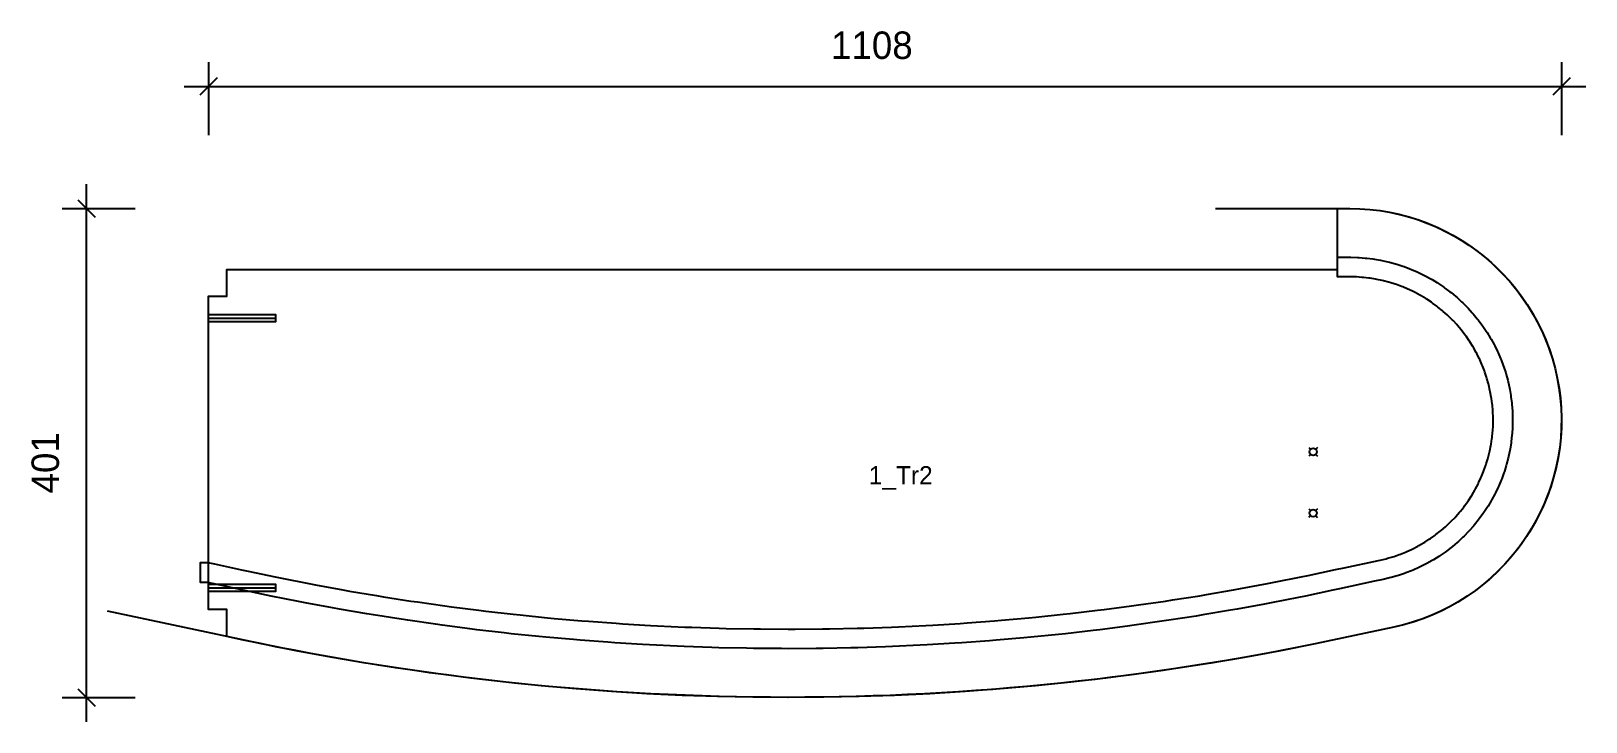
# Model space of a CAD drawing. Header units: millimetres. Extents: x -145 to 1128, y -20 to 546.
import ezdxf
from ezdxf.enums import TextEntityAlignment as Align

# ---------------------------------------------------------------- set-up
doc = ezdxf.new("R2010")
doc.units = ezdxf.units.MM
for name, color, linetype in [('CONTOUR', 7, 'CONTINUOUS'), ('CUT_RISER', 7, 'CONTINUOUS'), ('DIMLINES', 7, 'CONTINUOUS'), ('DIMLINESTEXT', 7, 'CONTINUOUS'), ('DRILLINGSOTHER', 7, 'CONTINUOUS'), ('DRILLINGSSIDE', 7, 'CONTINUOUS'), ('EXTRATREADFRONTPROFILELINES', 7, 'CONTINUOUS'), ('EXTRATREADFRONTPROFILELINESTEXT', 7, 'CONTINUOUS')]:
    doc.layers.add(name, color=color, linetype=linetype)

msp = doc.modelspace()

# ---------------------------------------------------------------- linework, layer by layer
at = {"layer": 'CONTOUR', "color": 0, "linetype": '0'}
msp.add_lwpolyline([(925, 350.752), (925, 400.752), (935, 400.752, -0.9), (971.115, 57.689), (906.66, 43.966, -0.105), (15, 50), (15, 72), (0, 72), (0, 328.752), (15, 328.752), (15, 350.752), (925, 350.752)], format="xyb", dxfattribs=at)
at = {"layer": 'CUT_RISER', "color": 1, "linetype": '1'}
msp.add_lwpolyline([(-0.649, 110.587), (4.868, 109.412), (26.938, 104.713), (32.455, 103.538), (54.525, 98.839), (60.06, 97.738), (82.201, 93.335), (87.751, 92.309), (109.949, 88.207), (115.512, 87.256), (137.764, 83.454), (143.339, 82.579), (165.64, 79.079), (171.227, 78.279), (193.573, 75.081), (199.17, 74.357), (221.558, 71.461), (227.164, 70.813), (249.589, 68.221), (255.204, 67.649), (277.661, 65.36), (283.283, 64.864), (305.77, 62.88), (311.398, 62.46), (333.91, 60.78), (339.543, 60.436), (362.075, 59.061), (367.712, 58.793), (390.261, 57.723), (395.901, 57.532), (418.463, 56.767), (424.105, 56.652), (446.675, 56.193), (452.318, 56.154), (474.892, 56.001), (480.535, 56.038), (503.109, 56.19), (508.751, 56.304), (531.321, 56.761), (536.961, 56.952), (559.523, 57.714), (565.16, 57.981), (587.709, 59.049), (593.342, 59.392), (615.874, 60.765), (621.502, 61.185), (644.014, 62.862), (649.636, 63.358), (672.123, 65.34), (677.738, 65.911), (700.196, 68.198), (705.802, 68.845), (728.227, 71.435), (733.824, 72.158), (756.212, 75.052), (761.799, 75.851), (784.146, 79.047), (789.721, 79.921), (812.023, 83.419), (817.586, 84.369), (839.838, 88.169), (845.388, 89.194), (867.586, 93.294), (873.122, 94.394), (895.263, 98.795), (900.878, 99.99), (923.339, 104.772), (930.395, 106.274), (958.622, 112.28), (959.868, 112.576), (964.852, 113.761), (965.919, 114.069), (970.187, 115.299), (971.238, 115.657), (975.442, 117.088), (976.476, 117.495), (980.608, 119.122), (981.621, 119.578), (985.671, 121.399), (986.661, 121.902), (990.622, 123.913), (991.587, 124.462), (995.447, 126.658), (996.386, 127.252), (1000.138, 129.628), (1001.047, 130.265), (1004.683, 132.816), (1005.561, 133.496), (1009.072, 136.215), (1009.917, 136.936), (1013.296, 139.819), (1014.106, 140.578), (1017.345, 143.617), (1018.118, 144.415), (1021.209, 147.603), (1021.944, 148.436), (1024.881, 151.768), (1025.575, 152.634), (1028.352, 156.101), (1029.004, 156.999), (1031.614, 160.593), (1032.223, 161.521), (1034.66, 165.235), (1035.225, 166.191), (1037.484, 170.015), (1038.002, 170.997), (1040.078, 174.923), (1040.55, 175.929), (1042.437, 179.949), (1042.861, 180.975), (1044.556, 185.08), (1044.931, 186.126), (1046.43, 190.306), (1046.755, 191.368), (1048.055, 195.615), (1048.33, 196.691), (1049.428, 200.995), (1049.651, 202.082), (1050.544, 206.433), (1050.716, 207.53), (1051.402, 211.918), (1051.522, 213.022), (1052, 217.438), (1052.068, 218.546), (1052.337, 222.979), (1052.351, 224.089), (1052.411, 228.531), (1052.373, 229.64), (1052.222, 234.079), (1052.132, 235.186), (1051.772, 239.613), (1051.629, 240.714), (1051.06, 245.119), (1050.866, 246.212), (1050.089, 250.585), (1049.843, 251.668), (1048.86, 255.999), (1048.564, 257.069), (1047.378, 261.349), (1047.031, 262.404), (1045.643, 266.623), (1045.247, 267.66), (1043.662, 271.809), (1043.217, 272.827), (1041.437, 276.896), (1040.945, 277.891), (1038.975, 281.872), (1038.436, 282.843), (1036.28, 286.726), (1035.696, 287.67), (1033.359, 291.447), (1032.73, 292.362), (1030.217, 296.025), (1029.547, 296.909), (1026.863, 300.449), (1026.151, 301.301), (1023.304, 304.709), (1022.552, 305.527), (1019.547, 308.797), (1018.758, 309.578), (1015.601, 312.702), (1014.776, 313.445), (1011.475, 316.417), (1010.615, 317.12), (1007.178, 319.932), (1006.286, 320.594), (1002.719, 323.241), (1001.797, 323.859), (998.109, 326.334), (997.159, 326.909), (993.359, 329.207), (992.382, 329.736), (988.477, 331.852), (987.477, 332.334), (983.476, 334.263), (982.454, 334.697), (978.367, 336.435), (977.326, 336.82), (973.16, 338.362), (972.102, 338.698), (967.869, 340.042), (966.796, 340.328), (962.504, 341.47), (961.418, 341.704), (957.077, 342.642), (955.982, 342.825), (951.601, 343.557), (950.499, 343.688), (946.088, 344.212), (944.981, 344.291), (940.55, 344.605), (939.346, 344.635), (934.527, 344.752), (932.622, 344.752), (925, 344.752), (925, 347.952), (925, 360.752), (926.905, 360.752), (934.527, 360.752), (935.883, 360.72), (941.307, 360.592), (942.565, 360.502), (947.599, 360.145), (948.852, 359.996), (953.864, 359.401), (955.108, 359.193), (960.086, 358.361), (961.32, 358.095), (966.253, 357.029), (967.472, 356.705), (972.349, 355.407), (973.552, 355.025), (978.362, 353.498), (979.545, 353.06), (984.278, 351.307), (985.439, 350.814), (990.084, 348.839), (991.22, 348.291), (995.766, 346.1), (996.876, 345.499), (1001.313, 343.095), (1002.393, 342.442), (1006.712, 339.831), (1007.759, 339.127), (1011.95, 336.315), (1012.963, 335.563), (1017.016, 332.556), (1017.993, 331.757), (1021.899, 328.561), (1022.836, 327.717), (1026.587, 324.34), (1027.484, 323.453), (1031.071, 319.903), (1031.925, 318.974), (1035.34, 315.258), (1036.149, 314.29), (1039.385, 310.417), (1040.147, 309.411), (1043.196, 305.389), (1043.91, 304.349), (1046.765, 300.188), (1047.429, 299.115), (1050.085, 294.823), (1050.697, 293.72), (1053.147, 289.308), (1053.707, 288.177), (1055.945, 283.654), (1056.451, 282.498), (1058.473, 277.874), (1058.923, 276.695), (1060.725, 271.981), (1061.119, 270.782), (1062.695, 265.988), (1063.032, 264.772), (1064.38, 259.908), (1064.659, 258.678), (1065.776, 253.756), (1065.997, 252.514), (1066.879, 247.545), (1067.041, 246.293), (1067.688, 241.288), (1067.79, 240.031), (1068.2, 235.001), (1068.243, 233.74), (1068.414, 228.696), (1068.397, 227.434), (1068.33, 222.388), (1068.254, 221.128), (1067.948, 216.091), (1067.812, 214.836), (1067.269, 209.819), (1067.074, 208.572), (1066.293, 203.586), (1066.04, 202.35), (1065.025, 197.406), (1064.713, 196.184), (1063.465, 191.294), (1063.096, 190.087), (1061.619, 185.261), (1061.193, 184.074), (1059.489, 179.323), (1059.008, 178.157), (1057.081, 173.492), (1056.545, 172.35), (1054.4, 167.782), (1053.811, 166.666), (1051.453, 162.204), (1050.811, 161.118), (1048.244, 156.772), (1047.552, 155.717), (1044.783, 151.498), (1044.042, 150.477), (1041.076, 146.393), (1040.287, 145.409), (1037.132, 141.47), (1036.298, 140.523), (1032.96, 136.738), (1032.082, 135.832), (1028.569, 132.208), (1027.649, 131.345), (1023.968, 127.892), (1023.008, 127.073), (1019.169, 123.797), (1018.171, 123.025), (1014.181, 119.935), (1013.148, 119.21), (1009.017, 116.312), (1007.951, 115.637), (1003.687, 112.937), (1002.59, 112.313), (998.203, 109.818), (997.078, 109.247), (992.578, 106.962), (991.427, 106.444), (986.824, 104.375), (985.651, 103.912), (980.955, 102.062), (979.76, 101.656), (974.983, 100.03), (973.77, 99.681), (968.921, 98.282), (967.601, 97.969), (962.323, 96.714), (955.193, 95.196), (926.67, 89.123), (921.055, 87.928), (898.595, 83.146), (893.017, 82.037), (870.706, 77.601), (865.114, 76.568), (842.745, 72.435), (837.139, 71.478), (814.717, 67.648), (809.099, 66.766), (786.626, 63.24), (780.996, 62.435), (758.478, 59.213), (752.838, 58.484), (730.279, 55.567), (724.629, 54.914), (702.032, 52.303), (696.375, 51.727), (673.744, 49.422), (668.079, 48.923), (645.42, 46.924), (639.749, 46.501), (617.064, 44.809), (611.388, 44.463), (588.683, 43.079), (583.002, 42.81), (560.28, 41.732), (554.597, 41.54), (531.862, 40.771), (526.176, 40.655), (503.434, 40.193), (497.747, 40.155), (475, 40.001), (469.313, 40.039), (446.566, 40.193), (440.881, 40.309), (418.138, 40.771), (412.454, 40.963), (389.72, 41.732), (384.039, 42.002), (361.317, 43.079), (355.641, 43.425), (332.936, 44.809), (327.265, 45.232), (304.58, 46.924), (298.915, 47.424), (276.256, 49.422), (270.598, 49.998), (247.968, 52.303), (242.318, 52.956), (219.721, 55.567), (214.081, 56.296), (191.522, 59.213), (185.892, 60.018), (163.374, 63.24), (157.756, 64.122), (135.283, 67.648), (129.678, 68.605), (107.255, 72.435), (101.663, 73.468), (79.294, 77.601), (73.716, 78.71), (51.405, 83.146), (43.581, 84.812), (-0.649, 94.228), (-1.849, 94.228), (-6.649, 94.228), (-6.649, 97.5), (-6.649, 110.587), (-5.449, 110.587), (-0.649, 110.587)], dxfattribs=at)
at = {"layer": 'DIMLINES', "color": 0}
for p, q in [((0, 520.752), (0, 460.752)), ((1108.423, 520.752), (1108.423, 460.752)), ((-20, 500.752), (1128.423, 500.752)), ((7.071, 507.823), (-7.071, 493.681)), ((1115.494, 507.823), (1101.352, 493.681)), ((-100, -20), (-100, 420.752)), ((-107.071, 407.823), (-92.929, 393.681)), ((-120, 400.752), (-60, 400.752)), ((-120, 0), (-60, 0)), ((-107.071, 7.071), (-92.929, -7.071))]:
    msp.add_line(p, q, dxfattribs=at)
at = {"layer": 'DRILLINGSOTHER', "color": 3}
for p, q in [((901.466, 204.783), (902.879, 203.369)), ((908.536, 204.783), (907.121, 203.369)), ((902.879, 199.126), (901.464, 197.712)), ((907.121, 199.126), (908.534, 197.712)), ((901.466, 154.674), (902.879, 153.26)), ((908.536, 154.674), (907.121, 153.26)), ((902.879, 149.017), (901.464, 147.603)), ((907.121, 149.017), (908.534, 147.603))]:
    msp.add_line(p, q, dxfattribs=at)
for centre in [(905, 201.248), (905, 151.138)]:
    msp.add_circle(centre, 3, dxfattribs=at)
at = {"layer": 'DRILLINGSSIDE', "color": 3}
for p, q in [((0, 310.752), (55, 310.752)), ((0, 90), (55, 90))]:
    msp.add_line(p, q, dxfattribs=at)
at = {"layer": 'DRILLINGSSIDE', "color": 3, "linetype": '3'}
for points in [[(0, 313.752), (55, 313.752), (55, 307.752), (0, 307.752)], [(0, 93), (55, 93), (55, 87), (0, 87)]]:
    msp.add_lwpolyline(points, dxfattribs=at)
at = {"layer": 'EXTRATREADFRONTPROFILELINES', "color": 2}
for p, q in [((825, 400.752), (935, 400.752)), ((935, 400.752), (943.198, 400.558)), ((943.198, 400.558), (951.378, 399.977)), ((951.378, 399.977), (959.521, 399.01)), ((959.521, 399.01), (967.609, 397.659)), ((967.609, 397.659), (975.625, 395.927)), ((975.625, 395.927), (983.549, 393.818)), ((983.549, 393.818), (991.366, 391.337)), ((991.366, 391.337), (999.056, 388.49)), ((999.056, 388.49), (1006.602, 385.281)), ((1006.602, 385.281), (1013.989, 381.72)), ((1013.989, 381.72), (1021.199, 377.814)), ((1021.199, 377.814), (1028.217, 373.571)), ((1028.217, 373.571), (1035.026, 369.001)), ((1035.026, 369.001), (1041.611, 364.115)), ((1041.611, 364.115), (1047.959, 358.922)), ((1047.959, 358.922), (1054.053, 353.436)), ((1054.053, 353.436), (1059.881, 347.667)), ((1059.881, 347.667), (1065.431, 341.629)), ((1065.431, 341.629), (1070.688, 335.336)), ((1070.688, 335.336), (1075.642, 328.801)), ((1075.642, 328.801), (1080.282, 322.04)), ((1080.282, 322.04), (1084.597, 315.067)), ((1084.597, 315.067), (1088.578, 307.897)), ((1088.578, 307.897), (1092.215, 300.547)), ((1092.215, 300.547), (1095.501, 293.034)), ((1095.501, 293.034), (1098.428, 285.374)), ((1098.428, 285.374), (1100.989, 277.584)), ((1100.989, 277.584), (1103.18, 269.681)), ((1103.18, 269.681), (1104.994, 261.684)), ((1104.994, 261.684), (1106.428, 253.61)), ((1106.428, 253.61), (1107.479, 245.477)), ((1107.479, 245.477), (1108.145, 237.304)), ((1108.145, 237.304), (1108.423, 229.108)), ((1108.314, 220.909), (1107.817, 212.723)), ((1108.423, 229.108), (1108.314, 220.909)), ((1106.934, 204.57), (1105.666, 196.469)), ((1107.817, 212.723), (1106.934, 204.57)), ((1105.666, 196.469), (1104.017, 188.436)), ((1101.99, 180.49), (1099.59, 172.649)), ((1104.017, 188.436), (1101.99, 180.49)), ((1099.59, 172.649), (1096.822, 164.93)), ((1093.692, 157.35), (1090.207, 149.927)), ((1096.822, 164.93), (1093.692, 157.35)), ((1086.375, 142.677), (1082.205, 135.616)), ((1090.207, 149.927), (1086.375, 142.677)), ((1077.705, 128.76), (1072.887, 122.125)), ((1082.205, 135.616), (1077.705, 128.76)), ((1067.76, 115.724), (1062.337, 109.574)), ((1072.887, 122.125), (1067.76, 115.724)), ((1056.629, 103.686), (1050.649, 98.075)), ((1062.337, 109.574), (1056.629, 103.686)), ((1044.41, 92.753), (1037.927, 87.731)), ((1050.649, 98.075), (1044.41, 92.753)), ((1024.285, 78.635), (1017.157, 74.581)), ((1031.213, 83.022), (1024.285, 78.635)), ((1037.927, 87.731), (1031.213, 83.022)), ((43.34, 43.966), (-82.808, 70.824)), ((994.736, 64.499), (986.973, 61.858)), ((1002.366, 67.505), (994.736, 64.499)), ((1009.845, 70.868), (1002.366, 67.505)), ((1017.157, 74.581), (1009.845, 70.868)), ((971.115, 57.689), (906.66, 43.966)), ((979.093, 59.586), (971.115, 57.689)), ((986.973, 61.858), (979.093, 59.586)), ((71.76, 38.316), (43.34, 43.966)), ((100.253, 33.052), (71.76, 38.316)), ((878.24, 38.316), (849.747, 33.052)), ((906.66, 43.966), (878.24, 38.316)), ((128.816, 28.173), (100.253, 33.052)), ((157.441, 23.682), (128.816, 28.173)), ((821.184, 28.173), (792.559, 23.682)), ((849.747, 33.052), (821.184, 28.173)), ((186.125, 19.578), (157.441, 23.682)), ((214.861, 15.863), (186.125, 19.578)), ((243.645, 12.537), (214.861, 15.863)), ((735.139, 15.863), (706.355, 12.537)), ((763.875, 19.578), (735.139, 15.863)), ((792.559, 23.682), (763.875, 19.578)), ((272.472, 9.601), (243.645, 12.537)), ((301.336, 7.055), (272.472, 9.601)), ((330.231, 4.9), (301.336, 7.055)), ((359.153, 3.136), (330.231, 4.9)), ((388.096, 1.764), (359.153, 3.136)), ((417.055, 0.784), (388.096, 1.764)), ((446.025, 0.196), (417.055, 0.784)), ((475, 0), (446.025, 0.196)), ((503.975, 0.196), (475, 0)), ((532.945, 0.784), (503.975, 0.196)), ((561.904, 1.764), (532.945, 0.784)), ((590.847, 3.136), (561.904, 1.764)), ((619.769, 4.9), (590.847, 3.136)), ((648.664, 7.055), (619.769, 4.9)), ((677.528, 9.601), (648.664, 7.055)), ((706.355, 12.537), (677.528, 9.601))]:
    msp.add_line(p, q, dxfattribs=at)

# ---------------------------------------------------------------- texts
at = {"layer": 'DIMLINESTEXT'}
msp.add_text('1108', height=22.5, dxfattribs=at).set_placement((509.991, 545.752), align=Align.TOP_LEFT)
msp.add_text('401', height=22.5, rotation=90, dxfattribs=at).set_placement((-145, 167.21), align=Align.TOP_LEFT)
at = {"layer": 'EXTRATREADFRONTPROFILELINESTEXT'}
msp.add_text('1_Tr2', height=15, dxfattribs=at).set_placement((540.876, 189.572), align=Align.TOP_LEFT)

doc.saveas('drawing.dxf')
